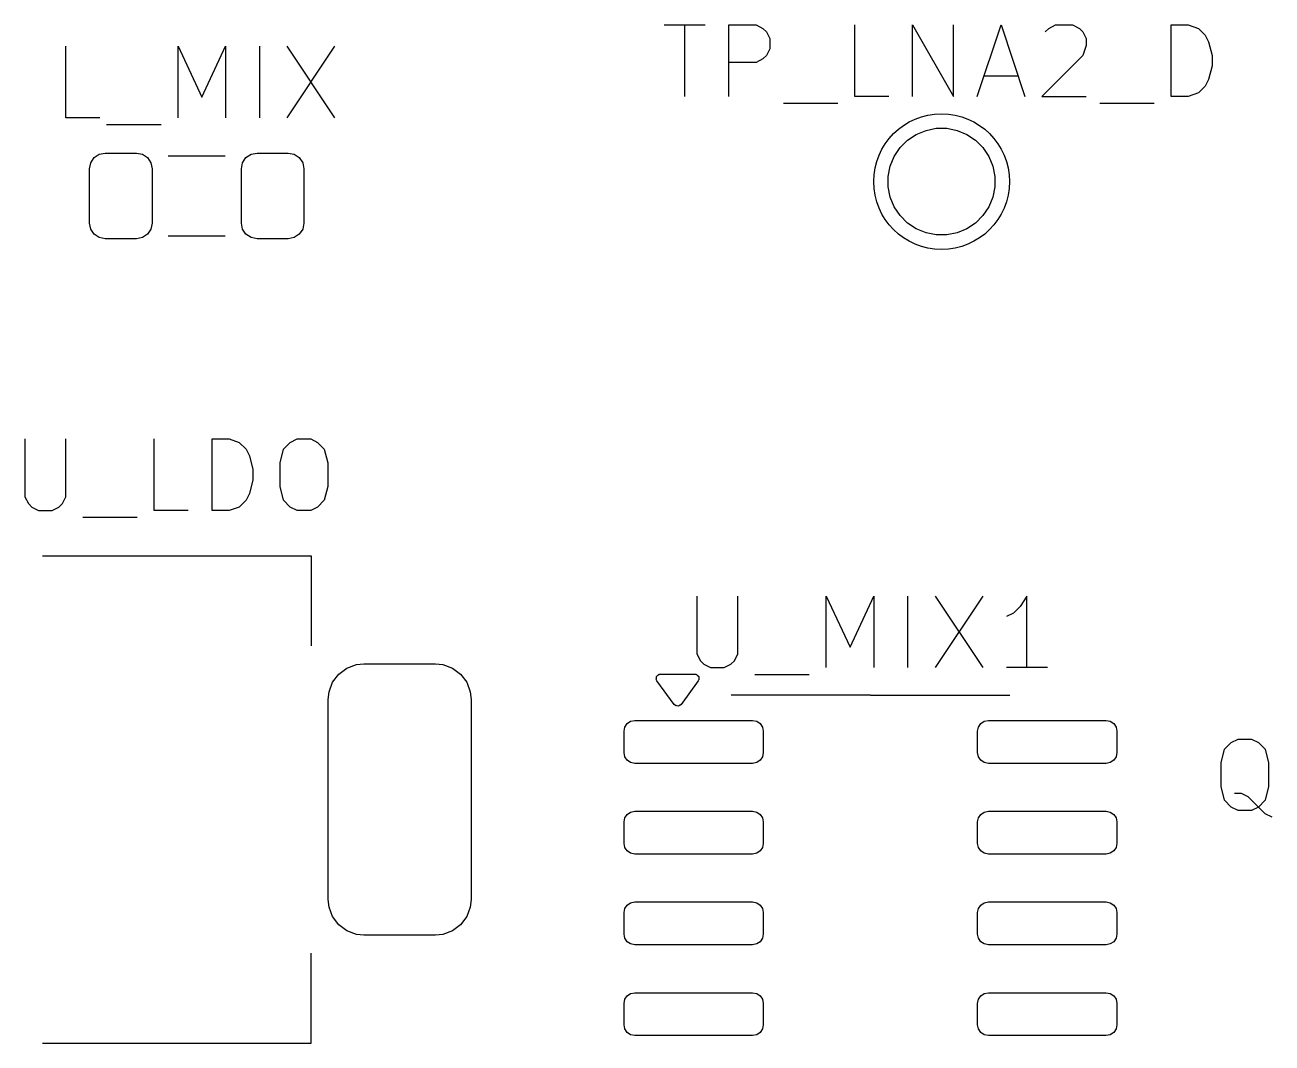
# Model space of a CAD drawing. Extents: x -0.18 to 2, y -0.2 to 1.93.
# Drawn here: x 0.453 to 1.14, y 0.325 to 0.886 of the extents above; entities that cross this region are included whole.
import ezdxf

# ---------------------------------------------------------------- set-up
doc = ezdxf.new("R2010")
doc.units = 0
doc.header["$MEASUREMENT"] = 0
doc.layers.add('BLACK', color=7, linetype='CONTINUOUS')
doc.layers.add('LYELLOW', color=51, linetype='CONTINUOUS')

msp = doc.modelspace()

# ---------------------------------------------------------------- linework, layer by layer
at = {"layer": 'BLACK', "linetype": 'CONTINUOUS'}
for p, q in [((0.93937, 0.82203), (0.94418, 0.82524)), ((0.93937, 0.82203), (0.94418, 0.82524)), ((0.94418, 0.82524), (0.94953, 0.82746)), ((0.94418, 0.82524), (0.94953, 0.82746)), ((0.94953, 0.82746), (0.95521, 0.82859)), ((0.94953, 0.82746), (0.95521, 0.82859)), ((0.95521, 0.82859), (0.961, 0.82859)), ((0.95521, 0.82859), (0.961, 0.82859)), ((0.961, 0.82859), (0.96667, 0.82746)), ((0.961, 0.82859), (0.96667, 0.82746)), ((0.96667, 0.82746), (0.97202, 0.82524)), ((0.96667, 0.82746), (0.97202, 0.82524)), ((0.97202, 0.82524), (0.97683, 0.82203)), ((0.97202, 0.82524), (0.97683, 0.82203)), ((0.93206, 0.81312), (0.93528, 0.81793)), ((0.93206, 0.81312), (0.93528, 0.81793)), ((0.93528, 0.81793), (0.93937, 0.82203)), ((0.93528, 0.81793), (0.93937, 0.82203)), ((0.97683, 0.82203), (0.98093, 0.81793)), ((0.97683, 0.82203), (0.98093, 0.81793)), ((0.98093, 0.81793), (0.98414, 0.81312)), ((0.98093, 0.81793), (0.98414, 0.81312)), ((0.48922, 0.80963), (0.49109, 0.81243)), ((0.48922, 0.80963), (0.49109, 0.81243)), ((0.49109, 0.81243), (0.49388, 0.8143)), ((0.49109, 0.81243), (0.49388, 0.8143)), ((0.49388, 0.8143), (0.49718, 0.81495)), ((0.49388, 0.8143), (0.49718, 0.81495)), ((0.49718, 0.81495), (0.5144, 0.81495)), ((0.49718, 0.81495), (0.5144, 0.81495)), ((0.5144, 0.81495), (0.5177, 0.8143)), ((0.5144, 0.81495), (0.5177, 0.8143)), ((0.5177, 0.8143), (0.52049, 0.81243)), ((0.5177, 0.8143), (0.52049, 0.81243)), ((0.52049, 0.81243), (0.52236, 0.80963)), ((0.52049, 0.81243), (0.52236, 0.80963)), ((0.57288, 0.80963), (0.57475, 0.81243)), ((0.57288, 0.80963), (0.57475, 0.81243)), ((0.57475, 0.81243), (0.57755, 0.8143)), ((0.57475, 0.81243), (0.57755, 0.8143)), ((0.57755, 0.8143), (0.58084, 0.81495)), ((0.57755, 0.8143), (0.58084, 0.81495)), ((0.58084, 0.81495), (0.59807, 0.81495)), ((0.58084, 0.81495), (0.59807, 0.81495)), ((0.59807, 0.81495), (0.60136, 0.8143)), ((0.59807, 0.81495), (0.60136, 0.8143)), ((0.60136, 0.8143), (0.60416, 0.81243)), ((0.60136, 0.8143), (0.60416, 0.81243)), ((0.60416, 0.81243), (0.60602, 0.80963)), ((0.60416, 0.81243), (0.60602, 0.80963)), ((0.92985, 0.80777), (0.93206, 0.81312)), ((0.92985, 0.80777), (0.93206, 0.81312)), ((0.98414, 0.81312), (0.98636, 0.80777)), ((0.98414, 0.81312), (0.98636, 0.80777)), ((0.48857, 0.80634), (0.48922, 0.80963)), ((0.48857, 0.80634), (0.48922, 0.80963)), ((0.48857, 0.77632), (0.48857, 0.80634)), ((0.48857, 0.77632), (0.48857, 0.80634)), ((0.52236, 0.80963), (0.52302, 0.80634)), ((0.52236, 0.80963), (0.52302, 0.80634)), ((0.52302, 0.80634), (0.52302, 0.77632)), ((0.52302, 0.80634), (0.52302, 0.77632)), ((0.57223, 0.80634), (0.57288, 0.80963)), ((0.57223, 0.80634), (0.57288, 0.80963)), ((0.57223, 0.77632), (0.57223, 0.80634)), ((0.57223, 0.77632), (0.57223, 0.80634)), ((0.60602, 0.80963), (0.60668, 0.80634)), ((0.60602, 0.80963), (0.60668, 0.80634)), ((0.60668, 0.80634), (0.60668, 0.77632)), ((0.60668, 0.80634), (0.60668, 0.77632)), ((0.92872, 0.8021), (0.92985, 0.80777)), ((0.92872, 0.8021), (0.92985, 0.80777)), ((0.98636, 0.80777), (0.98749, 0.8021)), ((0.98636, 0.80777), (0.98749, 0.8021)), ((0.92872, 0.79631), (0.92872, 0.8021)), ((0.92872, 0.79631), (0.92872, 0.8021)), ((0.98749, 0.8021), (0.98749, 0.79631)), ((0.98749, 0.8021), (0.98749, 0.79631)), ((0.92985, 0.79063), (0.92872, 0.79631)), ((0.92985, 0.79063), (0.92872, 0.79631)), ((0.93206, 0.78528), (0.92985, 0.79063)), ((0.93206, 0.78528), (0.92985, 0.79063)), ((0.98636, 0.79063), (0.98414, 0.78528)), ((0.98636, 0.79063), (0.98414, 0.78528)), ((0.98749, 0.79631), (0.98636, 0.79063)), ((0.98749, 0.79631), (0.98636, 0.79063)), ((0.93528, 0.78047), (0.93206, 0.78528)), ((0.93528, 0.78047), (0.93206, 0.78528)), ((0.98414, 0.78528), (0.98093, 0.78047)), ((0.98414, 0.78528), (0.98093, 0.78047)), ((0.93937, 0.77638), (0.93528, 0.78047)), ((0.93937, 0.77638), (0.93528, 0.78047)), ((0.98093, 0.78047), (0.97683, 0.77638)), ((0.98093, 0.78047), (0.97683, 0.77638)), ((0.48922, 0.77302), (0.48857, 0.77632)), ((0.48922, 0.77302), (0.48857, 0.77632)), ((0.49109, 0.77023), (0.48922, 0.77302)), ((0.49109, 0.77023), (0.48922, 0.77302)), ((0.49388, 0.76836), (0.49109, 0.77023)), ((0.49388, 0.76836), (0.49109, 0.77023)), ((0.52049, 0.77023), (0.5177, 0.76836)), ((0.52049, 0.77023), (0.5177, 0.76836)), ((0.52236, 0.77302), (0.52049, 0.77023)), ((0.52236, 0.77302), (0.52049, 0.77023)), ((0.52302, 0.77632), (0.52236, 0.77302)), ((0.52302, 0.77632), (0.52236, 0.77302)), ((0.57288, 0.77302), (0.57223, 0.77632)), ((0.57288, 0.77302), (0.57223, 0.77632)), ((0.57475, 0.77023), (0.57288, 0.77302)), ((0.57475, 0.77023), (0.57288, 0.77302)), ((0.57755, 0.76836), (0.57475, 0.77023)), ((0.57755, 0.76836), (0.57475, 0.77023)), ((0.60416, 0.77023), (0.60136, 0.76836)), ((0.60416, 0.77023), (0.60136, 0.76836)), ((0.60602, 0.77302), (0.60416, 0.77023)), ((0.60602, 0.77302), (0.60416, 0.77023)), ((0.60668, 0.77632), (0.60602, 0.77302)), ((0.60668, 0.77632), (0.60602, 0.77302)), ((0.94418, 0.77316), (0.93937, 0.77638)), ((0.94418, 0.77316), (0.93937, 0.77638)), ((0.94953, 0.77095), (0.94418, 0.77316)), ((0.94953, 0.77095), (0.94418, 0.77316)), ((0.95521, 0.76982), (0.94953, 0.77095)), ((0.95521, 0.76982), (0.94953, 0.77095)), ((0.961, 0.76982), (0.95521, 0.76982)), ((0.961, 0.76982), (0.95521, 0.76982)), ((0.96667, 0.77095), (0.961, 0.76982)), ((0.96667, 0.77095), (0.961, 0.76982)), ((0.97202, 0.77316), (0.96667, 0.77095)), ((0.97202, 0.77316), (0.96667, 0.77095)), ((0.97683, 0.77638), (0.97202, 0.77316)), ((0.97683, 0.77638), (0.97202, 0.77316)), ((0.49718, 0.76771), (0.49388, 0.76836)), ((0.49718, 0.76771), (0.49388, 0.76836)), ((0.5144, 0.76771), (0.49718, 0.76771)), ((0.5144, 0.76771), (0.49718, 0.76771)), ((0.5177, 0.76836), (0.5144, 0.76771)), ((0.5177, 0.76836), (0.5144, 0.76771)), ((0.58084, 0.76771), (0.57755, 0.76836)), ((0.58084, 0.76771), (0.57755, 0.76836)), ((0.59807, 0.76771), (0.58084, 0.76771)), ((0.59807, 0.76771), (0.58084, 0.76771)), ((0.60136, 0.76836), (0.59807, 0.76771)), ((0.60136, 0.76836), (0.59807, 0.76771)), ((0.62585, 0.52783), (0.63033, 0.53118)), ((0.62585, 0.52783), (0.63033, 0.53118)), ((0.63033, 0.53118), (0.63558, 0.53314)), ((0.63033, 0.53118), (0.63558, 0.53314)), ((0.63558, 0.53314), (0.63977, 0.53359)), ((0.63558, 0.53314), (0.63977, 0.53359)), ((0.63977, 0.53359), (0.67914, 0.53359)), ((0.63977, 0.53359), (0.67914, 0.53359)), ((0.67914, 0.53359), (0.68332, 0.53314)), ((0.67914, 0.53359), (0.68332, 0.53314)), ((0.68332, 0.53314), (0.68857, 0.53118)), ((0.68332, 0.53314), (0.68857, 0.53118)), ((0.68857, 0.53118), (0.69306, 0.52783)), ((0.68857, 0.53118), (0.69306, 0.52783)), ((0.62053, 0.51809), (0.62249, 0.52334)), ((0.62053, 0.51809), (0.62249, 0.52334)), ((0.62249, 0.52334), (0.62585, 0.52783)), ((0.62249, 0.52334), (0.62585, 0.52783)), ((0.69306, 0.52783), (0.69641, 0.52334)), ((0.69306, 0.52783), (0.69641, 0.52334)), ((0.69641, 0.52334), (0.69837, 0.51809)), ((0.69641, 0.52334), (0.69837, 0.51809)), ((0.62008, 0.51391), (0.62053, 0.51809)), ((0.62008, 0.51391), (0.62053, 0.51809)), ((0.69837, 0.51809), (0.69882, 0.51391)), ((0.69837, 0.51809), (0.69882, 0.51391)), ((0.62008, 0.40367), (0.62008, 0.51391)), ((0.62008, 0.40367), (0.62008, 0.51391)), ((0.69882, 0.51391), (0.69882, 0.40367)), ((0.69882, 0.51391), (0.69882, 0.40367)), ((0.78482, 0.50056), (0.78674, 0.50184)), ((0.78482, 0.50056), (0.78674, 0.50184)), ((0.78674, 0.50184), (0.789, 0.50229)), ((0.78674, 0.50184), (0.789, 0.50229)), ((0.789, 0.50229), (0.85396, 0.50229)), ((0.789, 0.50229), (0.85396, 0.50229)), ((0.85396, 0.50229), (0.85622, 0.50184)), ((0.85396, 0.50229), (0.85622, 0.50184)), ((0.85622, 0.50184), (0.85813, 0.50056)), ((0.85622, 0.50184), (0.85813, 0.50056)), ((0.9797, 0.50056), (0.98162, 0.50184)), ((0.9797, 0.50056), (0.98162, 0.50184)), ((0.98162, 0.50184), (0.98388, 0.50229)), ((0.98162, 0.50184), (0.98388, 0.50229)), ((0.98388, 0.50229), (1.04884, 0.50229)), ((0.98388, 0.50229), (1.04884, 0.50229)), ((1.04884, 0.50229), (1.0511, 0.50184)), ((1.04884, 0.50229), (1.0511, 0.50184)), ((1.0511, 0.50184), (1.05302, 0.50056)), ((1.0511, 0.50184), (1.05302, 0.50056)), ((0.78309, 0.49639), (0.78354, 0.49865)), ((0.78309, 0.49639), (0.78354, 0.49865)), ((0.78309, 0.48458), (0.78309, 0.49639)), ((0.78309, 0.48458), (0.78309, 0.49639)), ((0.78354, 0.49865), (0.78482, 0.50056)), ((0.78354, 0.49865), (0.78482, 0.50056)), ((0.85813, 0.50056), (0.85942, 0.49865)), ((0.85813, 0.50056), (0.85942, 0.49865)), ((0.85942, 0.49865), (0.85986, 0.49639)), ((0.85942, 0.49865), (0.85986, 0.49639)), ((0.85986, 0.49639), (0.85986, 0.48458)), ((0.85986, 0.49639), (0.85986, 0.48458)), ((0.97797, 0.49639), (0.97842, 0.49865)), ((0.97797, 0.49639), (0.97842, 0.49865)), ((0.97797, 0.48458), (0.97797, 0.49639)), ((0.97797, 0.48458), (0.97797, 0.49639)), ((0.97842, 0.49865), (0.9797, 0.50056)), ((0.97842, 0.49865), (0.9797, 0.50056)), ((1.05302, 0.50056), (1.0543, 0.49865)), ((1.05302, 0.50056), (1.0543, 0.49865)), ((1.0543, 0.49865), (1.05475, 0.49639)), ((1.0543, 0.49865), (1.05475, 0.49639)), ((1.05475, 0.49639), (1.05475, 0.48458)), ((1.05475, 0.49639), (1.05475, 0.48458)), ((0.78354, 0.48232), (0.78309, 0.48458)), ((0.78354, 0.48232), (0.78309, 0.48458)), ((0.78482, 0.4804), (0.78354, 0.48232)), ((0.78482, 0.4804), (0.78354, 0.48232)), ((0.85942, 0.48232), (0.85813, 0.4804)), ((0.85942, 0.48232), (0.85813, 0.4804)), ((0.85986, 0.48458), (0.85942, 0.48232)), ((0.85986, 0.48458), (0.85942, 0.48232)), ((0.97842, 0.48232), (0.97797, 0.48458)), ((0.97842, 0.48232), (0.97797, 0.48458)), ((0.9797, 0.4804), (0.97842, 0.48232)), ((0.9797, 0.4804), (0.97842, 0.48232)), ((1.0543, 0.48232), (1.05302, 0.4804)), ((1.0543, 0.48232), (1.05302, 0.4804)), ((1.05475, 0.48458), (1.0543, 0.48232)), ((1.05475, 0.48458), (1.0543, 0.48232)), ((0.78674, 0.47912), (0.78482, 0.4804)), ((0.78674, 0.47912), (0.78482, 0.4804)), ((0.789, 0.47867), (0.78674, 0.47912)), ((0.789, 0.47867), (0.78674, 0.47912)), ((0.85396, 0.47867), (0.789, 0.47867)), ((0.85396, 0.47867), (0.789, 0.47867)), ((0.85622, 0.47912), (0.85396, 0.47867)), ((0.85622, 0.47912), (0.85396, 0.47867)), ((0.85813, 0.4804), (0.85622, 0.47912)), ((0.85813, 0.4804), (0.85622, 0.47912)), ((0.98162, 0.47912), (0.9797, 0.4804)), ((0.98162, 0.47912), (0.9797, 0.4804)), ((0.98388, 0.47867), (0.98162, 0.47912)), ((0.98388, 0.47867), (0.98162, 0.47912)), ((1.04884, 0.47867), (0.98388, 0.47867)), ((1.04884, 0.47867), (0.98388, 0.47867)), ((1.0511, 0.47912), (1.04884, 0.47867)), ((1.0511, 0.47912), (1.04884, 0.47867)), ((1.05302, 0.4804), (1.0511, 0.47912)), ((1.05302, 0.4804), (1.0511, 0.47912)), ((0.78309, 0.44639), (0.78354, 0.44865)), ((0.78309, 0.44639), (0.78354, 0.44865)), ((0.78354, 0.44865), (0.78482, 0.45056)), ((0.78354, 0.44865), (0.78482, 0.45056)), ((0.78482, 0.45056), (0.78674, 0.45184)), ((0.78482, 0.45056), (0.78674, 0.45184)), ((0.78674, 0.45184), (0.789, 0.45229)), ((0.78674, 0.45184), (0.789, 0.45229)), ((0.789, 0.45229), (0.85396, 0.45229)), ((0.789, 0.45229), (0.85396, 0.45229)), ((0.85396, 0.45229), (0.85622, 0.45184)), ((0.85396, 0.45229), (0.85622, 0.45184)), ((0.85622, 0.45184), (0.85813, 0.45056)), ((0.85622, 0.45184), (0.85813, 0.45056)), ((0.85813, 0.45056), (0.85942, 0.44865)), ((0.85813, 0.45056), (0.85942, 0.44865)), ((0.85942, 0.44865), (0.85986, 0.44639)), ((0.85942, 0.44865), (0.85986, 0.44639)), ((0.97797, 0.44639), (0.97842, 0.44865)), ((0.97797, 0.44639), (0.97842, 0.44865)), ((0.97842, 0.44865), (0.9797, 0.45056)), ((0.97842, 0.44865), (0.9797, 0.45056)), ((0.9797, 0.45056), (0.98162, 0.45184)), ((0.9797, 0.45056), (0.98162, 0.45184)), ((0.98162, 0.45184), (0.98388, 0.45229)), ((0.98162, 0.45184), (0.98388, 0.45229)), ((0.98388, 0.45229), (1.04884, 0.45229)), ((0.98388, 0.45229), (1.04884, 0.45229)), ((1.04884, 0.45229), (1.0511, 0.45184)), ((1.04884, 0.45229), (1.0511, 0.45184)), ((1.0511, 0.45184), (1.05302, 0.45056)), ((1.0511, 0.45184), (1.05302, 0.45056)), ((1.05302, 0.45056), (1.0543, 0.44865)), ((1.05302, 0.45056), (1.0543, 0.44865)), ((1.0543, 0.44865), (1.05475, 0.44639)), ((1.0543, 0.44865), (1.05475, 0.44639)), ((0.78309, 0.43458), (0.78309, 0.44639)), ((0.78309, 0.43458), (0.78309, 0.44639)), ((0.85986, 0.44639), (0.85986, 0.43458)), ((0.85986, 0.44639), (0.85986, 0.43458)), ((0.97797, 0.43458), (0.97797, 0.44639)), ((0.97797, 0.43458), (0.97797, 0.44639)), ((1.05475, 0.44639), (1.05475, 0.43458)), ((1.05475, 0.44639), (1.05475, 0.43458)), ((0.78354, 0.43232), (0.78309, 0.43458)), ((0.78354, 0.43232), (0.78309, 0.43458)), ((0.85986, 0.43458), (0.85942, 0.43232)), ((0.85986, 0.43458), (0.85942, 0.43232)), ((0.97842, 0.43232), (0.97797, 0.43458)), ((0.97842, 0.43232), (0.97797, 0.43458)), ((1.05475, 0.43458), (1.0543, 0.43232)), ((1.05475, 0.43458), (1.0543, 0.43232)), ((0.78482, 0.4304), (0.78354, 0.43232)), ((0.78482, 0.4304), (0.78354, 0.43232)), ((0.78674, 0.42912), (0.78482, 0.4304)), ((0.78674, 0.42912), (0.78482, 0.4304)), ((0.789, 0.42867), (0.78674, 0.42912)), ((0.789, 0.42867), (0.78674, 0.42912)), ((0.85396, 0.42867), (0.789, 0.42867)), ((0.85396, 0.42867), (0.789, 0.42867)), ((0.85622, 0.42912), (0.85396, 0.42867)), ((0.85622, 0.42912), (0.85396, 0.42867)), ((0.85813, 0.4304), (0.85622, 0.42912)), ((0.85813, 0.4304), (0.85622, 0.42912)), ((0.85942, 0.43232), (0.85813, 0.4304)), ((0.85942, 0.43232), (0.85813, 0.4304)), ((0.9797, 0.4304), (0.97842, 0.43232)), ((0.9797, 0.4304), (0.97842, 0.43232)), ((0.98162, 0.42912), (0.9797, 0.4304)), ((0.98162, 0.42912), (0.9797, 0.4304)), ((0.98388, 0.42867), (0.98162, 0.42912)), ((0.98388, 0.42867), (0.98162, 0.42912)), ((1.04884, 0.42867), (0.98388, 0.42867)), ((1.04884, 0.42867), (0.98388, 0.42867)), ((1.0511, 0.42912), (1.04884, 0.42867)), ((1.0511, 0.42912), (1.04884, 0.42867)), ((1.05302, 0.4304), (1.0511, 0.42912)), ((1.05302, 0.4304), (1.0511, 0.42912)), ((1.0543, 0.43232), (1.05302, 0.4304)), ((1.0543, 0.43232), (1.05302, 0.4304)), ((0.62053, 0.39949), (0.62008, 0.40367)), ((0.62053, 0.39949), (0.62008, 0.40367)), ((0.62249, 0.39424), (0.62053, 0.39949)), ((0.62249, 0.39424), (0.62053, 0.39949)), ((0.69837, 0.39949), (0.69641, 0.39424)), ((0.69837, 0.39949), (0.69641, 0.39424)), ((0.69882, 0.40367), (0.69837, 0.39949)), ((0.69882, 0.40367), (0.69837, 0.39949)), ((0.78309, 0.39639), (0.78354, 0.39865)), ((0.78309, 0.39639), (0.78354, 0.39865)), ((0.78354, 0.39865), (0.78482, 0.40056)), ((0.78354, 0.39865), (0.78482, 0.40056)), ((0.78482, 0.40056), (0.78674, 0.40184)), ((0.78482, 0.40056), (0.78674, 0.40184)), ((0.78674, 0.40184), (0.789, 0.40229)), ((0.78674, 0.40184), (0.789, 0.40229)), ((0.789, 0.40229), (0.85396, 0.40229)), ((0.789, 0.40229), (0.85396, 0.40229)), ((0.85396, 0.40229), (0.85622, 0.40184)), ((0.85396, 0.40229), (0.85622, 0.40184)), ((0.85622, 0.40184), (0.85813, 0.40056)), ((0.85622, 0.40184), (0.85813, 0.40056)), ((0.85813, 0.40056), (0.85942, 0.39865)), ((0.85813, 0.40056), (0.85942, 0.39865)), ((0.85942, 0.39865), (0.85986, 0.39639)), ((0.85942, 0.39865), (0.85986, 0.39639)), ((0.97797, 0.39639), (0.97842, 0.39865)), ((0.97797, 0.39639), (0.97842, 0.39865)), ((0.97842, 0.39865), (0.9797, 0.40056)), ((0.97842, 0.39865), (0.9797, 0.40056)), ((0.9797, 0.40056), (0.98162, 0.40184)), ((0.9797, 0.40056), (0.98162, 0.40184)), ((0.98162, 0.40184), (0.98388, 0.40229)), ((0.98162, 0.40184), (0.98388, 0.40229)), ((0.98388, 0.40229), (1.04884, 0.40229)), ((0.98388, 0.40229), (1.04884, 0.40229)), ((1.04884, 0.40229), (1.0511, 0.40184)), ((1.04884, 0.40229), (1.0511, 0.40184)), ((1.0511, 0.40184), (1.05302, 0.40056)), ((1.0511, 0.40184), (1.05302, 0.40056)), ((1.05302, 0.40056), (1.0543, 0.39865)), ((1.05302, 0.40056), (1.0543, 0.39865)), ((1.0543, 0.39865), (1.05475, 0.39639)), ((1.0543, 0.39865), (1.05475, 0.39639)), ((0.62585, 0.38975), (0.62249, 0.39424)), ((0.62585, 0.38975), (0.62249, 0.39424)), ((0.69641, 0.39424), (0.69306, 0.38975)), ((0.69641, 0.39424), (0.69306, 0.38975)), ((0.78309, 0.38458), (0.78309, 0.39639)), ((0.78309, 0.38458), (0.78309, 0.39639)), ((0.85986, 0.39639), (0.85986, 0.38458)), ((0.85986, 0.39639), (0.85986, 0.38458)), ((0.97797, 0.38458), (0.97797, 0.39639)), ((0.97797, 0.38458), (0.97797, 0.39639)), ((1.05475, 0.39639), (1.05475, 0.38458)), ((1.05475, 0.39639), (1.05475, 0.38458)), ((0.63033, 0.38639), (0.62585, 0.38975)), ((0.63033, 0.38639), (0.62585, 0.38975)), ((0.63558, 0.38444), (0.63033, 0.38639)), ((0.63558, 0.38444), (0.63033, 0.38639)), ((0.68857, 0.38639), (0.68332, 0.38444)), ((0.68857, 0.38639), (0.68332, 0.38444)), ((0.69306, 0.38975), (0.68857, 0.38639)), ((0.69306, 0.38975), (0.68857, 0.38639)), ((0.63977, 0.38399), (0.63558, 0.38444)), ((0.63977, 0.38399), (0.63558, 0.38444)), ((0.67914, 0.38399), (0.63977, 0.38399)), ((0.67914, 0.38399), (0.63977, 0.38399)), ((0.68332, 0.38444), (0.67914, 0.38399)), ((0.68332, 0.38444), (0.67914, 0.38399)), ((0.78354, 0.38232), (0.78309, 0.38458)), ((0.78354, 0.38232), (0.78309, 0.38458)), ((0.78482, 0.3804), (0.78354, 0.38232)), ((0.78482, 0.3804), (0.78354, 0.38232)), ((0.78674, 0.37912), (0.78482, 0.3804)), ((0.78674, 0.37912), (0.78482, 0.3804)), ((0.789, 0.37867), (0.78674, 0.37912)), ((0.789, 0.37867), (0.78674, 0.37912)), ((0.85396, 0.37867), (0.789, 0.37867)), ((0.85396, 0.37867), (0.789, 0.37867)), ((0.85622, 0.37912), (0.85396, 0.37867)), ((0.85622, 0.37912), (0.85396, 0.37867)), ((0.85813, 0.3804), (0.85622, 0.37912)), ((0.85813, 0.3804), (0.85622, 0.37912)), ((0.85942, 0.38232), (0.85813, 0.3804)), ((0.85942, 0.38232), (0.85813, 0.3804)), ((0.85986, 0.38458), (0.85942, 0.38232)), ((0.85986, 0.38458), (0.85942, 0.38232)), ((0.97842, 0.38232), (0.97797, 0.38458)), ((0.97842, 0.38232), (0.97797, 0.38458)), ((0.9797, 0.3804), (0.97842, 0.38232)), ((0.9797, 0.3804), (0.97842, 0.38232)), ((0.98162, 0.37912), (0.9797, 0.3804)), ((0.98162, 0.37912), (0.9797, 0.3804)), ((0.98388, 0.37867), (0.98162, 0.37912)), ((0.98388, 0.37867), (0.98162, 0.37912)), ((1.04884, 0.37867), (0.98388, 0.37867)), ((1.04884, 0.37867), (0.98388, 0.37867)), ((1.0511, 0.37912), (1.04884, 0.37867)), ((1.0511, 0.37912), (1.04884, 0.37867)), ((1.05302, 0.3804), (1.0511, 0.37912)), ((1.05302, 0.3804), (1.0511, 0.37912)), ((1.0543, 0.38232), (1.05302, 0.3804)), ((1.0543, 0.38232), (1.05302, 0.3804)), ((1.05475, 0.38458), (1.0543, 0.38232)), ((1.05475, 0.38458), (1.0543, 0.38232)), ((0.78354, 0.34865), (0.78482, 0.35056)), ((0.78354, 0.34865), (0.78482, 0.35056)), ((0.78482, 0.35056), (0.78674, 0.35184)), ((0.78482, 0.35056), (0.78674, 0.35184)), ((0.78674, 0.35184), (0.789, 0.35229)), ((0.78674, 0.35184), (0.789, 0.35229)), ((0.789, 0.35229), (0.85396, 0.35229)), ((0.789, 0.35229), (0.85396, 0.35229)), ((0.85396, 0.35229), (0.85622, 0.35184)), ((0.85396, 0.35229), (0.85622, 0.35184)), ((0.85622, 0.35184), (0.85813, 0.35056)), ((0.85622, 0.35184), (0.85813, 0.35056)), ((0.85813, 0.35056), (0.85942, 0.34865)), ((0.85813, 0.35056), (0.85942, 0.34865)), ((0.97842, 0.34865), (0.9797, 0.35056)), ((0.97842, 0.34865), (0.9797, 0.35056)), ((0.9797, 0.35056), (0.98162, 0.35184)), ((0.9797, 0.35056), (0.98162, 0.35184)), ((0.98162, 0.35184), (0.98388, 0.35229)), ((0.98162, 0.35184), (0.98388, 0.35229)), ((0.98388, 0.35229), (1.04884, 0.35229)), ((0.98388, 0.35229), (1.04884, 0.35229)), ((1.04884, 0.35229), (1.0511, 0.35184)), ((1.04884, 0.35229), (1.0511, 0.35184)), ((1.0511, 0.35184), (1.05302, 0.35056)), ((1.0511, 0.35184), (1.05302, 0.35056)), ((1.05302, 0.35056), (1.0543, 0.34865)), ((1.05302, 0.35056), (1.0543, 0.34865)), ((0.78309, 0.34639), (0.78354, 0.34865)), ((0.78309, 0.34639), (0.78354, 0.34865)), ((0.78309, 0.33458), (0.78309, 0.34639)), ((0.78309, 0.33458), (0.78309, 0.34639)), ((0.85942, 0.34865), (0.85986, 0.34639)), ((0.85942, 0.34865), (0.85986, 0.34639)), ((0.85986, 0.34639), (0.85986, 0.33458)), ((0.85986, 0.34639), (0.85986, 0.33458)), ((0.97797, 0.34639), (0.97842, 0.34865)), ((0.97797, 0.34639), (0.97842, 0.34865)), ((0.97797, 0.33458), (0.97797, 0.34639)), ((0.97797, 0.33458), (0.97797, 0.34639)), ((1.0543, 0.34865), (1.05475, 0.34639)), ((1.0543, 0.34865), (1.05475, 0.34639)), ((1.05475, 0.34639), (1.05475, 0.33458)), ((1.05475, 0.34639), (1.05475, 0.33458)), ((0.78354, 0.33232), (0.78309, 0.33458)), ((0.78354, 0.33232), (0.78309, 0.33458)), ((0.78482, 0.3304), (0.78354, 0.33232)), ((0.78482, 0.3304), (0.78354, 0.33232)), ((0.78674, 0.32912), (0.78482, 0.3304)), ((0.78674, 0.32912), (0.78482, 0.3304)), ((0.85813, 0.3304), (0.85622, 0.32912)), ((0.85813, 0.3304), (0.85622, 0.32912)), ((0.85942, 0.33232), (0.85813, 0.3304)), ((0.85942, 0.33232), (0.85813, 0.3304)), ((0.85986, 0.33458), (0.85942, 0.33232)), ((0.85986, 0.33458), (0.85942, 0.33232)), ((0.97842, 0.33232), (0.97797, 0.33458)), ((0.97842, 0.33232), (0.97797, 0.33458)), ((0.9797, 0.3304), (0.97842, 0.33232)), ((0.9797, 0.3304), (0.97842, 0.33232)), ((0.98162, 0.32912), (0.9797, 0.3304)), ((0.98162, 0.32912), (0.9797, 0.3304)), ((1.05302, 0.3304), (1.0511, 0.32912)), ((1.05302, 0.3304), (1.0511, 0.32912)), ((1.0543, 0.33232), (1.05302, 0.3304)), ((1.0543, 0.33232), (1.05302, 0.3304)), ((1.05475, 0.33458), (1.0543, 0.33232)), ((1.05475, 0.33458), (1.0543, 0.33232)), ((0.789, 0.32867), (0.78674, 0.32912)), ((0.789, 0.32867), (0.78674, 0.32912)), ((0.85396, 0.32867), (0.789, 0.32867)), ((0.85396, 0.32867), (0.789, 0.32867)), ((0.85622, 0.32912), (0.85396, 0.32867)), ((0.85622, 0.32912), (0.85396, 0.32867)), ((0.98388, 0.32867), (0.98162, 0.32912)), ((0.98388, 0.32867), (0.98162, 0.32912)), ((1.04884, 0.32867), (0.98388, 0.32867)), ((1.04884, 0.32867), (0.98388, 0.32867)), ((1.0511, 0.32912), (1.04884, 0.32867)), ((1.0511, 0.32912), (1.04884, 0.32867))]:
    msp.add_line(p, q, dxfattribs=at)
at = {"layer": 'LYELLOW', "linetype": 'CONTINUOUS'}
for p, q in [((0.80531, 0.88555), (0.82781, 0.88555)), ((0.81656, 0.84618), (0.81656, 0.88555)), ((0.84093, 0.84618), (0.84093, 0.88555)), ((0.84093, 0.88555), (0.85593, 0.88555)), ((0.85593, 0.88555), (0.85968, 0.88367)), ((0.85968, 0.88367), (0.86155, 0.8818)), ((0.86155, 0.8818), (0.86343, 0.87805)), ((0.9103, 0.84618), (0.9103, 0.88555)), ((0.94217, 0.84618), (0.94217, 0.88555)), ((0.94217, 0.88555), (0.96466, 0.84618)), ((0.96466, 0.84618), (0.96466, 0.88555)), ((0.97779, 0.84618), (0.99091, 0.88555)), ((0.99091, 0.88555), (1.00403, 0.84618)), ((1.01528, 0.8818), (1.01716, 0.88367)), ((1.01716, 0.88367), (1.02091, 0.88555)), ((1.02091, 0.88555), (1.03028, 0.88555)), ((1.03028, 0.88555), (1.03403, 0.88367)), ((1.03403, 0.88367), (1.03591, 0.8818)), ((1.03591, 0.8818), (1.03778, 0.87805)), ((1.08465, 0.84618), (1.08465, 0.88555)), ((1.08465, 0.88555), (1.09402, 0.88555)), ((1.09402, 0.88555), (1.09965, 0.88367)), ((1.09965, 0.88367), (1.1034, 0.87992)), ((1.1034, 0.87992), (1.10527, 0.87617)), ((0.47544, 0.83445), (0.47544, 0.87382)), ((0.53731, 0.83445), (0.53731, 0.87382)), ((0.53731, 0.87382), (0.55043, 0.84569)), ((0.55043, 0.84569), (0.56356, 0.87382)), ((0.56356, 0.87382), (0.56356, 0.83445)), ((0.58231, 0.83445), (0.58231, 0.87382)), ((0.5973, 0.87382), (0.62355, 0.83445)), ((0.62355, 0.87382), (0.5973, 0.83445)), ((0.86343, 0.87805), (0.86343, 0.87243)), ((1.03778, 0.8743), (1.03591, 0.86868)), ((1.03778, 0.87805), (1.03778, 0.8743)), ((1.10527, 0.87617), (1.10715, 0.86868)), ((0.85968, 0.8668), (0.85593, 0.86493)), ((0.86155, 0.86868), (0.85968, 0.8668)), ((0.86343, 0.87243), (0.86155, 0.86868)), ((1.03591, 0.86868), (1.01341, 0.84618)), ((1.10715, 0.86868), (1.10715, 0.86305)), ((0.85593, 0.86493), (0.84093, 0.86493)), ((1.10715, 0.86305), (1.10527, 0.85555)), ((0.98154, 0.85743), (1.00028, 0.85743)), ((1.10527, 0.85555), (1.1034, 0.8518)), ((0.92904, 0.84618), (0.9103, 0.84618)), ((1.01341, 0.84618), (1.03778, 0.84618)), ((1.09402, 0.84618), (1.08465, 0.84618)), ((1.09965, 0.84805), (1.09402, 0.84618)), ((1.1034, 0.8518), (1.09965, 0.84805)), ((0.87093, 0.84243), (0.90092, 0.84243)), ((1.04528, 0.84243), (1.07528, 0.84243)), ((0.49419, 0.83445), (0.47544, 0.83445)), ((0.49794, 0.8307), (0.52794, 0.8307)), ((0.53189, 0.81338), (0.56336, 0.81338)), ((0.53189, 0.76928), (0.56336, 0.76928)), ((0.45295, 0.65742), (0.45295, 0.62555)), ((0.47544, 0.62555), (0.47544, 0.65742)), ((0.52419, 0.61805), (0.52419, 0.65742)), ((0.55606, 0.61805), (0.55606, 0.65742)), ((0.55606, 0.65742), (0.56543, 0.65742)), ((0.56543, 0.65742), (0.57106, 0.65554)), ((0.57106, 0.65554), (0.57481, 0.65179)), ((0.59543, 0.65179), (0.59918, 0.65554)), ((0.59918, 0.65554), (0.60293, 0.65742)), ((0.60293, 0.65742), (0.61043, 0.65742)), ((0.61043, 0.65742), (0.61418, 0.65554)), ((0.61418, 0.65554), (0.61793, 0.65179)), ((0.57481, 0.65179), (0.57668, 0.64804)), ((0.57668, 0.64804), (0.57856, 0.64055)), ((0.59355, 0.6443), (0.59543, 0.65179)), ((0.61793, 0.65179), (0.6198, 0.6443)), ((0.57856, 0.64055), (0.57856, 0.63492)), ((0.59355, 0.63117), (0.59355, 0.6443)), ((0.6198, 0.6443), (0.6198, 0.63117)), ((0.57856, 0.63492), (0.57668, 0.62742)), ((0.45295, 0.62555), (0.45482, 0.6218)), ((0.47357, 0.6218), (0.47544, 0.62555)), ((0.57668, 0.62742), (0.57481, 0.62367)), ((0.59543, 0.62367), (0.59355, 0.63117)), ((0.6198, 0.63117), (0.61793, 0.62367)), ((0.45482, 0.6218), (0.4567, 0.61992)), ((0.4567, 0.61992), (0.46045, 0.61805)), ((0.46794, 0.61805), (0.47169, 0.61992)), ((0.47169, 0.61992), (0.47357, 0.6218)), ((0.57106, 0.61992), (0.56543, 0.61805)), ((0.57481, 0.62367), (0.57106, 0.61992)), ((0.59918, 0.61992), (0.59543, 0.62367)), ((0.60293, 0.61805), (0.59918, 0.61992)), ((0.61418, 0.61992), (0.61043, 0.61805)), ((0.61793, 0.62367), (0.61418, 0.61992)), ((0.46045, 0.61805), (0.46794, 0.61805)), ((0.48482, 0.6143), (0.51481, 0.6143)), ((0.54294, 0.61805), (0.52419, 0.61805)), ((0.56543, 0.61805), (0.55606, 0.61805)), ((0.61043, 0.61805), (0.60293, 0.61805)), ((0.4626, 0.59304), (0.61063, 0.59304)), ((0.61063, 0.59304), (0.61063, 0.54344)), ((0.82331, 0.5708), (0.82331, 0.53893)), ((0.8458, 0.53893), (0.8458, 0.5708)), ((0.89455, 0.53143), (0.89455, 0.5708)), ((0.89455, 0.5708), (0.90767, 0.54268)), ((0.90767, 0.54268), (0.92079, 0.5708)), ((0.92079, 0.5708), (0.92079, 0.53143)), ((0.93954, 0.53143), (0.93954, 0.5708)), ((0.95454, 0.5708), (0.98079, 0.53143)), ((0.98079, 0.5708), (0.95454, 0.53143)), ((1.00516, 0.5708), (1.00141, 0.56518)), ((1.00516, 0.53143), (1.00516, 0.5708)), ((1.00141, 0.56518), (0.99766, 0.56143)), ((0.99766, 0.56143), (0.99391, 0.55956)), ((0.82331, 0.53893), (0.82518, 0.53518)), ((0.84393, 0.53518), (0.8458, 0.53893)), ((0.82518, 0.53518), (0.82706, 0.53331)), ((0.82706, 0.53331), (0.83081, 0.53143)), ((0.83081, 0.53143), (0.8383, 0.53143)), ((0.8383, 0.53143), (0.84205, 0.53331)), ((0.84205, 0.53331), (0.84393, 0.53518)), ((1.01641, 0.53143), (0.99391, 0.53143)), ((0.80087, 0.52497), (0.80099, 0.52569)), ((0.80099, 0.52472), (0.80087, 0.52497)), ((0.80099, 0.52643), (0.80113, 0.52656)), ((0.80099, 0.52569), (0.80099, 0.52643)), ((0.80099, 0.52462), (0.80099, 0.52472)), ((0.80108, 0.52453), (0.80099, 0.52462)), ((0.80126, 0.52413), (0.80108, 0.52453)), ((0.80113, 0.52656), (0.80116, 0.52675)), ((0.80116, 0.52675), (0.80175, 0.52719)), ((0.81071, 0.51114), (0.80126, 0.52413)), ((0.80175, 0.52719), (0.80227, 0.5277)), ((0.80227, 0.5277), (0.80254, 0.52776)), ((0.80254, 0.52776), (0.80262, 0.52782)), ((0.80262, 0.52782), (0.80274, 0.5278)), ((0.80274, 0.5278), (0.80317, 0.52788)), ((0.80317, 0.52788), (0.82207, 0.52788)), ((0.82398, 0.52413), (0.81453, 0.51114)), ((0.82207, 0.52788), (0.8225, 0.5278)), ((0.8225, 0.5278), (0.82262, 0.52782)), ((0.82262, 0.52782), (0.82271, 0.52776)), ((0.82271, 0.52776), (0.82297, 0.5277)), ((0.82297, 0.5277), (0.82349, 0.52719)), ((0.82349, 0.52719), (0.82408, 0.52675)), ((0.82416, 0.52453), (0.82398, 0.52413)), ((0.82408, 0.52675), (0.82411, 0.52656)), ((0.82411, 0.52656), (0.82425, 0.52643)), ((0.82425, 0.52462), (0.82416, 0.52453)), ((0.82425, 0.52643), (0.82425, 0.52569)), ((0.82425, 0.52569), (0.82437, 0.52497)), ((0.82437, 0.52497), (0.82425, 0.52472)), ((0.82425, 0.52472), (0.82425, 0.52462)), ((0.85518, 0.52768), (0.88517, 0.52768)), ((0.91892, 0.51627), (0.84215, 0.51627)), ((0.91892, 0.51627), (0.99569, 0.51627)), ((0.81139, 0.51051), (0.81071, 0.51114)), ((0.81176, 0.51046), (0.81139, 0.51051)), ((0.81207, 0.51023), (0.81176, 0.51046)), ((0.81262, 0.51032), (0.81207, 0.51023)), ((0.81317, 0.51023), (0.81262, 0.51032)), ((0.81348, 0.51046), (0.81317, 0.51023)), ((0.81385, 0.51051), (0.81348, 0.51046)), ((0.81453, 0.51114), (0.81385, 0.51051)), ((1.11399, 0.48644), (1.11774, 0.49019)), ((1.11774, 0.49019), (1.12149, 0.49206)), ((1.12149, 0.49206), (1.12899, 0.49206)), ((1.12899, 0.49206), (1.13274, 0.49019)), ((1.13274, 0.49019), (1.13649, 0.48644)), ((1.11211, 0.47894), (1.11399, 0.48644)), ((1.13649, 0.48644), (1.13836, 0.47894)), ((1.11211, 0.46582), (1.11211, 0.47894)), ((1.13836, 0.47894), (1.13836, 0.46582)), ((1.11399, 0.45832), (1.11211, 0.46582)), ((1.12336, 0.46207), (1.11961, 0.46207)), ((1.12711, 0.46019), (1.12336, 0.46207)), ((1.13836, 0.46582), (1.13649, 0.45832)), ((1.11774, 0.45457), (1.11399, 0.45832)), ((1.12149, 0.45269), (1.11774, 0.45457)), ((1.13274, 0.45457), (1.12711, 0.46019)), ((1.13274, 0.45457), (1.12899, 0.45269)), ((1.13649, 0.45832), (1.13274, 0.45457)), ((1.13649, 0.45082), (1.13274, 0.45457)), ((1.12899, 0.45269), (1.12149, 0.45269)), ((1.14024, 0.44894), (1.13649, 0.45082)), ((0.61063, 0.32454), (0.61063, 0.37414)), ((0.4626, 0.32454), (0.61063, 0.32454))]:
    msp.add_line(p, q, dxfattribs=at)
at = {"layer": 'LYELLOW'}
msp.add_circle((0.9581, 0.7992), 0.0374, dxfattribs=at)

doc.saveas('drawing.dxf')
